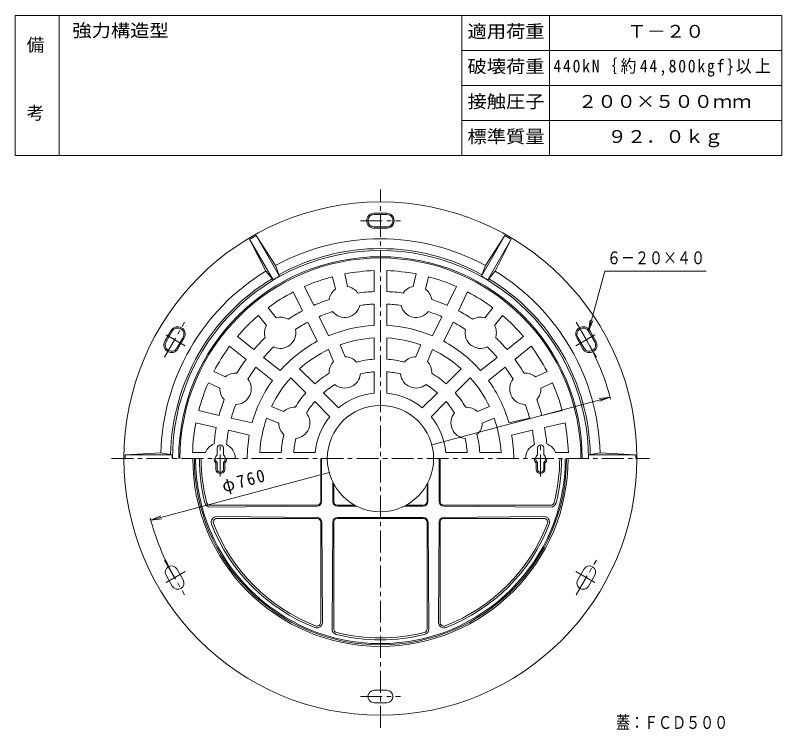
# Model space of a CAD drawing. Units: millimetres, scale not verified. Extents: x -687 to 538, y -936 to 985.
# Drawn here: x -687 to 538, y -156 to 985 of the extents above; entities that cross this region are included whole.
import ezdxf
from ezdxf.enums import TextEntityAlignment as Align

# ---------------------------------------------------------------- set-up
doc = ezdxf.new("R2010")
doc.units = ezdxf.units.MM
doc.header["$LTSCALE"] = 7
doc.linetypes.add('CHAIN1', pattern=[8, 5, -1, 1, -1])
for name, color, linetype, lineweight in [('0-1_躯体', 2, 'Continuous', 18), ('0-2_仕上', 3, 'Continuous', 18), ('0-4_その他', 7, 'Continuous', 18), ('0-5_寸法', 7, 'Continuous', 18), ('F-0_F-0ﾚｲﾔ', 7, 'Continuous', 18)]:
    doc.layers.add(name, color=color, linetype=linetype, lineweight=lineweight)
doc.layers.add('F-4_F-4ﾚｲﾔ', color=2, linetype='Continuous')
doc.styles.add('ＭＳ ゴシック', font='')
doc.styles.get('ＭＳ ゴシック').set_extended_font_data('MS Gothic')

msp = doc.modelspace()

# ---------------------------------------------------------------- linework, layer by layer
at = {"layer": '0-1_躯体'}
for p, q in [((-113.483, 669.299), (-93.482, 669.3)), ((-113.483, 667.3), (-93.482, 667.3)), ((-113.483, 645.3), (-93.482, 645.3)), ((-113.482, 647.299), (-93.482, 647.299)), ((-312.656, 627.6), (-286.816, 576.842)), ((-312.656, 627.6), (-275.219, 562.757)), ((-271.227, 585.842), (-302.264, 633.6)), ((-302.264, 633.6), (-264.827, 568.756)), ((95.299, 633.6), (57.862, 568.756)), ((95.299, 633.6), (64.262, 585.842)), ((105.692, 627.6), (68.255, 562.757)), ((79.851, 576.842), (105.692, 627.6)), ((-275.219, 562.757), (-286.816, 576.842)), ((-271.227, 585.842), (-264.827, 568.756)), ((57.862, 568.756), (64.262, 585.842)), ((79.851, 576.842), (68.255, 562.757)), ((-447.964, 464.639), (-437.964, 481.96)), ((-446.232, 463.639), (-436.232, 480.96)), ((229.268, 480.96), (239.268, 463.639)), ((231, 481.96), (241, 464.639)), ((-428.912, 453.639), (-418.912, 470.96)), ((-427.18, 452.639), (-417.18, 469.96)), ((210.215, 469.96), (220.215, 452.639)), ((211.947, 470.96), (221.947, 453.639)), ((-454.56, 286.3), (-436.564, 283.3)), ((229.599, 283.3), (247.596, 286.3)), ((304.473, 283.3), (229.599, 283.3)), ((304.473, 283.3), (247.596, 286.3)), ((-428.912, 100.96), (-418.912, 83.639)), ((211.947, 83.639), (221.947, 100.96)), ((-446.232, 90.96), (-436.232, 73.639)), ((229.268, 73.639), (239.268, 90.96)), ((-113.482, -92.7), (-93.482, -92.7)), ((-113.483, -112.7), (-93.482, -112.7))]:
    msp.add_line(p, q, dxfattribs=at)
at = {"layer": '0-1_躯体', "linetype": 'CHAIN1'}
for p, q in [((-135.482, 657.299), (-71.482, 657.3)), ((-448.572, 439.587), (-416.572, 495.012)), ((209.607, 495.012), (241.607, 439.587)), ((-415.601, 457.502), (-449.542, 477.098)), ((208.637, 457.502), (242.578, 477.098)), ((-448.572, 115.012), (-416.572, 59.587)), ((209.607, 59.587), (241.607, 115.012)), ((-415.601, 97.098), (-449.542, 77.502)), ((208.637, 97.098), (242.578, 77.502)), ((-135.482, -102.7), (-71.482, -102.7))]:
    msp.add_line(p, q, dxfattribs=at)
at = {"layer": '0-1_躯体'}
msp.add_lwpolyline([(-454.56, 286.3), (-511.438, 283.3), (-436.564, 283.3)], dxfattribs=at)
msp.add_circle((-103.482, 277.3), 410, dxfattribs=at)
for centre, radius, start, end in [((-113.483, 657.3), 12, 90.00021, 270.00021), ((-113.483, 657.3), 10, 90.00021, 270.00021), ((-93.482, 657.3), 12, 270.00021, 90.00021), ((-93.482, 657.3), 10, 270.00021, 90.00021), ((-103.482, 277.3), 408, 119.15738, 120.84262), ((-103.482, 277.3), 351.193, 61.46849, 118.53152), ((-103.482, 277.3), 408, 59.15738, 60.84262), ((-103.482, 277.3), 335.5, 61.09186, 118.90814), ((-103.482, 277.3), 332.5, 0, 180), ((-103.482, 277.3), 322.5, 0, 180), ((-103.482, 277.3), 351.193, 121.46849, 178.53152), ((-103.482, 277.3), 351.193, 1.46848, 58.53152), ((-103.482, 277.3), 335.5, 121.09186, 178.90814), ((-103.482, 277.3), 333.135, 118.968, 121.032), ((-103.482, 277.3), 333.135, 58.968, 61.032), ((-103.482, 277.3), 335.5, 1.09186, 58.90816), ((-180.585, 510.373), 1.5, 41.28191, 108.32831), ((-427.572, 475.96), 12, 330.00021, 150.00021), ((-427.572, 475.96), 10, 330.00021, 150.00021), ((220.607, 475.96), 12, 30.00021, 210.00021), ((220.607, 475.96), 10, 30.00021, 210.00021), ((-437.572, 458.639), 12, 150.00021, 330.00021), ((-437.572, 458.639), 10, 150.00021, 330.00021), ((230.607, 458.639), 12, 210.00021, 30.00021), ((230.607, 458.639), 10, 210.00021, 30.00021), ((-103.482, 277.3), 408, 179.15738, 180), ((-103.482, 277.3), 333.135, 178.968, 180), ((-103.482, 277.3), 408, 0, 0.84262), ((-103.482, 277.3), 300, 180, 0), ((-103.482, 277.3), 297.5, 180, 0), ((-437.572, 95.96), 10, 29.99979, 209.99979), ((230.607, 95.96), 10, 329.99979, 149.99979), ((-427.572, 78.639), 10, 209.99979, 29.99979), ((220.607, 78.639), 10, 149.99979, 329.99979), ((-113.483, -102.7), 10, 89.99979, 269.99979), ((-93.482, -102.7), 10, 269.99979, 89.99979)]:
    msp.add_arc(centre, radius, start, end, dxfattribs=at)
at = {"layer": '0-2_仕上', "linetype": 'CHAIN1'}
for p, q in [((-103.482, -152.701), (-103.482, 707.3)), ((-359.482, 248.858), (-359.482, 302.28)), ((152.518, 248.858), (152.518, 302.28)), ((-533.482, 277.3), (326.518, 277.3))]:
    msp.add_line(p, q, dxfattribs=at)
at = {"layer": '0-2_仕上'}
for p, q in [((-113.482, 544.112), (-113.482, 577.633)), ((-93.482, 544.112), (-93.482, 577.633)), ((-175.518, 547.969), (-180.062, 567.878)), ((-156.019, 552.42), (-160.563, 572.328)), ((-50.945, 552.42), (-46.401, 572.328)), ((-31.446, 547.969), (-26.902, 567.878)), ((-210.238, 522.028), (-224.782, 552.23)), ((3.274, 522.028), (17.818, 552.23)), ((-228.258, 513.351), (-242.802, 543.552)), ((21.293, 513.351), (35.837, 543.552)), ((-270.187, 502.379), (-282.919, 518.345)), ((-113.482, 490.065), (-113.482, 524.097)), ((-93.482, 490.065), (-93.482, 524.097)), ((63.222, 502.379), (75.954, 518.345)), ((-285.823, 489.909), (-298.555, 505.875)), ((-186.788, 473.333), (-201.554, 503.995)), ((-20.177, 473.333), (-5.41, 503.995)), ((78.859, 489.909), (91.591, 505.875)), ((-204.807, 464.655), (-219.573, 495.318)), ((-2.157, 464.655), (12.609, 495.318)), ((-305.85, 451.473), (-332.058, 472.373)), ((-113.482, 435.985), (-113.482, 470.04)), ((-93.482, 435.985), (-93.482, 470.04)), ((98.885, 451.473), (125.093, 472.373)), ((-318.32, 435.836), (-344.527, 456.736)), ((-160.032, 439.953), (-168.002, 459.196)), ((-46.933, 439.953), (-38.962, 459.196)), ((111.355, 435.836), (137.563, 456.736)), ((-178.509, 432.299), (-186.48, 451.542)), ((-28.455, 432.299), (-20.485, 451.542)), ((-263.594, 417.775), (-290.201, 438.994)), ((56.629, 417.775), (83.237, 438.994)), ((-351.336, 407.759), (-369.735, 416.619)), ((-276.064, 402.138), (-302.671, 423.357)), ((-232.7, 420.659), (-208.619, 396.578)), ((1.654, 396.578), (25.735, 420.659)), ((69.099, 402.138), (95.707, 423.357)), ((144.372, 407.759), (162.77, 416.619)), ((-222.761, 382.436), (-246.842, 406.517)), ((-113.482, 381.822), (-113.482, 415.939)), ((-93.482, 415.939), (-93.482, 381.822)), ((39.877, 406.517), (15.796, 382.436)), ((-360.014, 389.74), (-378.412, 398.6)), ((153.049, 389.739), (171.448, 398.6)), ((-194.444, 382.404), (-170.32, 358.279)), ((-36.645, 358.279), (-12.52, 382.404)), ((-184.462, 344.137), (-208.586, 368.262)), ((1.622, 368.262), (-22.502, 344.137)), ((-258.482, 352.327), (-277.725, 360.297)), ((51.518, 352.327), (70.76, 360.297)), ((-361.38, 346.42), (-394.061, 353.879)), ((154.416, 346.42), (187.096, 353.879)), ((-365.831, 326.922), (-398.511, 334.381)), ((-308.688, 334.394), (-341.867, 341.966)), ((-266.136, 333.849), (-285.378, 341.82)), ((59.171, 333.849), (78.414, 341.82)), ((101.723, 334.393), (134.902, 341.966)), ((158.866, 326.922), (191.547, 334.381)), ((-313.138, 314.895), (-346.317, 322.468)), ((106.174, 314.895), (139.353, 322.468)), ((-364.482, 283.545), (-364.482, 294.3)), ((-354.482, 283.545), (-354.482, 294.3)), ((147.518, 283.545), (147.518, 294.3)), ((157.518, 283.545), (157.518, 294.3)), ((-383.395, 287.3), (-403.816, 287.3)), ((-296.223, 287.3), (-262.168, 287.3)), ((-242.122, 287.3), (-208.005, 287.3)), ((1.04, 287.3), (35.157, 287.3)), ((55.203, 287.3), (89.258, 287.3)), ((176.43, 287.299), (196.851, 287.3)), ((-366.482, 270.158), (-366.482, 260.3)), ((-364.482, 271.055), (-364.482, 260.3)), ((-354.482, 271.055), (-354.482, 260.3)), ((-352.482, 270.158), (-352.482, 260.3)), ((-198.982, 208.8), (-198.982, 277.3)), ((-197.482, 208.739), (-197.482, 277.3)), ((-9.482, 208.739), (-9.482, 277.3)), ((-7.982, 208.8), (-7.982, 277.3)), ((145.518, 270.158), (145.518, 260.3)), ((147.518, 271.055), (147.518, 260.3)), ((157.518, 271.055), (157.518, 260.3)), ((159.518, 270.158), (159.518, 260.3)), ((-179.482, 208.8), (-179.482, 239.234)), ((-177.982, 208.8), (-177.982, 236.376)), ((-28.982, 208.8), (-28.982, 236.376)), ((-27.482, 208.8), (-27.482, 239.234)), ((-204.982, 202.8), (-375.49, 202.8)), ((-204.921, 201.239), (-375.431, 199.856)), ((-171.982, 202.8), (-144.406, 202.8)), ((-171.982, 201.3), (-141.548, 201.3)), ((-65.416, 201.3), (-34.982, 201.3)), ((-62.559, 202.8), (-34.982, 202.8)), ((-2.043, 201.239), (168.466, 199.856)), ((-1.982, 202.8), (168.525, 202.8)), ((-204.858, 183.361), (-364.857, 184.692)), ((-2.106, 183.361), (157.893, 184.692)), ((-204.982, 181.8), (-364.974, 181.8)), ((-198.982, 175.799), (-198.982, 15.808)), ((-197.421, 175.924), (-196.09, 15.924)), ((-179.543, 175.86), (-180.926, 5.351)), ((-177.982, 175.799), (-177.982, 5.292)), ((-172.043, 183.299), (-34.922, 183.299)), ((-171.982, 181.8), (-34.982, 181.8)), ((-28.982, 175.799), (-28.982, 5.292)), ((-27.422, 175.86), (-26.039, 5.351)), ((-9.544, 175.924), (-10.875, 15.924)), ((-7.982, 175.799), (-7.982, 15.808)), ((-1.982, 181.8), (158.01, 181.8))]:
    msp.add_line(p, q, dxfattribs=at)
for centre, radius, start, end in [((-103.482, 277.3), 320.5, 0, 180), ((-103.482, 277.3), 300.5, 91.90703, 100.95009), ((-103.482, 277.3), 300.5, 79.04987, 88.09294), ((-103.482, 277.3), 300.5, 104.76416, 113.80724), ((-103.482, 277.3), 300.5, 66.19273, 75.23579), ((-160.67, 527.856), 25, 33.90494, 79.2789), ((-46.294, 527.856), 25, 100.72084, 146.09508), ((-103.482, 277.3), 300.5, 117.62132, 126.66438), ((-160.67, 527.856), 25, 126.43513, 171.80937), ((-103.482, 277.3), 267, 92.14642, 97.84389), ((-103.482, 277.3), 267, 82.15607, 87.85358), ((-46.294, 527.856), 25, 8.19064, 53.56461), ((-103.482, 277.3), 300.5, 53.33557, 62.37865), ((-103.482, 277.3), 267, 107.87036, 113.56787), ((-103.482, 277.3), 267, 66.43213, 72.12959), ((-160.67, 527.856), 25, 219.01547, 346.69885), ((-103.482, 277.3), 247, 92.32025, 97.64478), ((-103.482, 277.3), 247, 82.35522, 87.67975), ((-46.294, 527.856), 25, 193.30115, 320.98453), ((-103.482, 277.3), 300.5, 130.47845, 139.52153), ((-263.719, 478.23), 25, 59.61923, 104.99319), ((-103.482, 277.3), 267, 117.86072, 123.55818), ((-103.482, 277.3), 247, 108.06952, 113.39397), ((-103.482, 277.3), 247, 66.60599, 71.93042), ((-103.482, 277.3), 267, 56.44177, 62.13928), ((56.755, 478.23), 25, 75.00655, 120.38078), ((-103.482, 277.3), 300.5, 40.47844, 49.5215), ((-103.482, 277.3), 247, 118.03458, 123.35901), ((-103.482, 277.3), 213, 92.69098, 113.02339), ((-103.482, 277.3), 213, 66.97662, 87.30904), ((-103.482, 277.3), 247, 56.64093, 61.96538), ((-263.719, 478.23), 25, 152.14943, 197.52367), ((-263.719, 478.23), 25, 244.72974, 12.41312), ((56.755, 478.23), 25, 167.58685, 295.27023), ((56.755, 478.23), 25, 342.47635, 27.85031), ((-103.482, 277.3), 267, 133.58466, 139.28217), ((-103.482, 277.3), 193, 92.97005, 109.52998), ((-103.482, 277.3), 193, 70.47002, 87.02995), ((-103.482, 277.3), 267, 40.71783, 46.4153), ((-103.482, 277.3), 300.5, 143.33562, 152.37868), ((-103.482, 277.3), 247, 133.78381, 139.10826), ((-103.482, 277.3), 213, 118.40521, 138.73763), ((-103.482, 277.3), 213, 41.26233, 61.59474), ((-103.482, 277.3), 247, 40.89169, 46.21613), ((-103.482, 277.3), 300.5, 27.62129, 36.66437), ((-103.482, 277.3), 193, 115.47003, 132.02997), ((-103.482, 277.3), 193, 47.97003, 64.53), ((-103.482, 277.3), 267, 143.57501, 149.27248), ((-160.502, 414.958), 25, 136.07799, 183.25966), ((-160.502, 414.958), 25, 41.74034, 88.92201), ((-103.482, 277.3), 159, 93.60591, 103.96284), ((-103.482, 277.3), 159, 76.03716, 86.39409), ((-46.463, 414.958), 25, 91.07799, 138.25966), ((-46.463, 414.958), 25, 356.74031, 43.92183), ((-103.482, 277.3), 267, 30.72749, 36.425), ((-103.482, 277.3), 247, 143.74887, 149.0733), ((-103.482, 277.3), 247, 30.92665, 36.2511), ((-335.031, 388.808), 25, 85.33353, 130.70749), ((-103.482, 277.3), 193, 137.97003, 154.53), ((-103.482, 277.3), 159, 121.03716, 131.3941), ((-160.502, 414.958), 25, 230.56476, 354.43529), ((-103.482, 277.3), 139, 94.12556, 103.3681), ((-103.482, 277.3), 139, 76.63193, 85.87444), ((-46.463, 414.958), 25, 185.56476, 309.43529), ((-103.482, 277.3), 159, 48.60588, 58.96286), ((-103.482, 277.3), 193, 25.47003, 42.02997), ((128.067, 388.808), 25, 49.29227, 94.6665), ((-103.482, 277.3), 300.5, 156.19275, 165.23582), ((-335.031, 388.808), 25, 270.44403, 38.12741), ((-103.482, 277.3), 213, 144.11951, 164.45192), ((-103.482, 277.3), 139, 121.63193, 130.87444), ((-103.482, 277.3), 139, 49.12556, 58.3681), ((-103.482, 277.3), 213, 15.54805, 35.88046), ((128.067, 388.808), 25, 141.87257, 269.55595), ((-103.482, 277.3), 300.5, 14.76416, 23.80722), ((-335.031, 388.808), 25, 177.86372, 223.23796), ((-103.482, 277.3), 159, 138.60588, 148.96286), ((-103.482, 277.3), 105, 95.465, 129.53497), ((-103.482, 277.3), 105, 50.465, 84.53497), ((-103.482, 277.3), 159, 31.03716, 41.3941), ((128.067, 388.808), 25, 316.76207, 2.13603), ((-103.482, 277.3), 267, 159.29895, 164.99646), ((-103.482, 277.3), 139, 139.12556, 148.3681), ((-103.482, 277.3), 139, 31.63193, 40.87444), ((-103.482, 277.3), 267, 15.00356, 20.70102), ((-103.482, 277.3), 247, 159.49811, 164.82256), ((-241.14, 334.319), 25, 86.74031, 133.92183), ((-103.482, 277.3), 85, 0, 180), ((34.176, 334.319), 25, 46.07799, 93.25966), ((-103.482, 277.3), 247, 15.17741, 20.50185), ((-241.14, 334.319), 25, 275.56476, 39.43529), ((-103.482, 277.3), 105, 140.465, 174.53497), ((-103.482, 277.3), 105, 5.465, 39.53497), ((34.176, 334.319), 25, 140.56476, 264.43529), ((-103.482, 277.3), 300.5, 169.0499, 178.09296), ((-103.482, 277.3), 193, 160.47003, 177.02997), ((-241.14, 334.319), 25, 181.07799, 228.25966), ((34.176, 334.319), 25, 311.74031, 358.92183), ((-103.482, 277.3), 193, 2.97003, 19.53), ((-103.482, 277.3), 300.5, 1.90701, 10.95009), ((-103.482, 277.3), 267, 169.28929, 174.98676), ((-103.482, 277.3), 247, 169.46315, 174.78758), ((-103.482, 277.3), 247, 5.21237, 10.53682), ((-103.482, 277.3), 267, 5.01321, 10.71072), ((-103.482, 277.3), 213, 169.83379, 180), ((-103.482, 277.3), 159, 166.03716, 176.3941), ((-103.482, 277.3), 139, 166.63193, 175.87444), ((-103.482, 277.3), 139, 4.12556, 13.3681), ((-103.482, 277.3), 159, 3.60588, 13.96286), ((-103.482, 277.3), 213, 0, 10.16618), ((-360.482, 277.3), 25, 111.04781, 156.42177), ((-359.482, 294.3), 5, 0, 180), ((-360.482, 277.3), 25, 0, 63.84169), ((153.518, 277.3), 25, 116.15829, 180), ((152.518, 294.3), 5, 0, 180), ((153.518, 277.3), 25, 23.57799, 68.95222), ((-359.482, 277.3), 8, 128.68173, 231.31827), ((-359.482, 277.3), 8, 308.68173, 51.31827), ((152.518, 277.3), 8, 128.68173, 231.31827), ((152.518, 277.3), 8, 308.68173, 51.31827), ((-103.482, 277.3), 295.5, 180, 0), ((-103.482, 277.3), 289.5, 180, 194.12309), ((-103.482, 277.3), 286.5, 180, 194.13496), ((-359.482, 277.3), 10, 180, 225.57294), ((-359.482, 277.3), 10, 314.42706, 0), ((-103.482, 277.3), 85, 180, 0), ((152.518, 277.3), 10, 180, 225.57294), ((152.518, 277.3), 10, 314.42706, 0), ((-103.482, 277.3), 286.5, 345.86504, 0), ((-103.482, 277.3), 289.5, 345.87691, 0), ((-359.482, 260.3), 7, 180, 0), ((-359.482, 260.3), 5, 180, 0), ((152.518, 260.3), 7, 180, 0), ((152.518, 260.3), 5, 180, 0), ((-204.982, 208.8), 6, 270, 0), ((-204.982, 208.739), 7.5, 270.46503, 0), ((-171.982, 208.8), 7.5, 180, 270), ((-171.982, 208.8), 6, 180, 270), ((-34.982, 208.8), 6, 270, 0), ((-34.982, 208.8), 7.5, 270, 0), ((-1.982, 208.739), 7.5, 180, 269.53497), ((-1.982, 208.8), 6, 180, 270), ((-375.504, 208.856), 9, 194.12323, 270.46454), ((-375.49, 208.8), 6, 194.1351, 270), ((168.539, 208.856), 9, 269.53546, 345.87677), ((168.525, 208.8), 6, 270, 345.8649), ((-364.932, 175.692), 9, 89.52316, 201.23766), ((157.968, 175.692), 9, 338.76234, 90.47684), ((-103.482, 277.3), 289.5, 201.23764, 248.76236), ((-364.974, 175.799), 6, 90, 201.21431), ((-103.482, 277.3), 286.5, 201.21411, 248.78589), ((-204.982, 175.799), 6, 0, 90), ((-204.921, 175.861), 7.5, 0.47693, 89.52307), ((-172.043, 175.799), 7.5, 90, 179.53497), ((-171.982, 175.799), 6, 90, 180), ((-34.982, 175.799), 6, 0, 90), ((-34.922, 175.799), 7.5, 0.46503, 90), ((-2.044, 175.861), 7.5, 90.47693, 179.52307), ((-1.982, 175.799), 6, 90, 180), ((-103.482, 277.3), 286.5, 291.21413, 338.78589), ((-103.482, 277.3), 289.5, 291.23764, 338.76236), ((158.01, 175.799), 6, 338.78569, 90), ((-205.09, 15.849), 9, 248.76234, 0.47684), ((-204.982, 15.808), 6, 248.78569, 0), ((-1.875, 15.849), 9, 179.52316, 291.23766), ((-1.982, 15.808), 6, 180, 291.21431), ((-171.926, 5.278), 9, 179.53546, 255.87677), ((-171.982, 5.292), 6, 180, 255.8649), ((-34.982, 5.292), 6, 284.1351, 0), ((-35.039, 5.278), 9, 284.12323, 0.46454), ((-103.482, 277.3), 289.5, 255.87691, 284.12309), ((-103.482, 277.3), 286.5, 255.86504, 284.13493)]:
    msp.add_arc(centre, radius, start, end, dxfattribs=at)
at = {"layer": '0-4_その他'}
for p, q in [((-21.379, 299.299), (263.57, 375.651)), ((263.57, 375.651), (246.219, 373.367)), ((263.57, 375.651), (247.402, 368.954)), ((-470.534, 178.948), (-185.586, 255.3)), ((-470.534, 178.948), (-454.366, 185.645)), ((-470.534, 178.948), (-453.184, 181.233))]:
    msp.add_line(p, q, dxfattribs=at)
for start, end in [(14.47227, 30.00002), (194.47227, 209.99998)]:
    msp.add_arc((-103.482, 277.3), 380, start, end, dxfattribs=at)
at = {"layer": '0-5_寸法'}
for p, q in [((229.268, 480.96), (254.969, 576.88)), ((254.969, 576.88), (417.014, 576.88)), ((229.268, 480.96), (231.552, 498.31)), ((229.268, 480.96), (235.965, 497.128))]:
    msp.add_line(p, q, dxfattribs=at)
at = {"layer": 'F-0_F-0ﾚｲﾔ'}
for p, q in [((537.865, 985.392), (-687.135, 985.392)), ((-687.135, 761.392), (-687.135, 985.392)), ((-617.135, 761.392), (-617.135, 985.392)), ((26.865, 761.392), (26.865, 985.392)), ((166.865, 761.392), (166.865, 985.392)), ((537.865, 761.392), (537.865, 985.392)), ((537.865, 929.392), (26.865, 929.392)), ((537.865, 873.392), (26.865, 873.392)), ((537.865, 817.392), (26.865, 817.392)), ((537.865, 761.392), (-687.135, 761.392))]:
    msp.add_line(p, q, dxfattribs=at)

# ---------------------------------------------------------------- texts
at = {"layer": '0-4_その他', "color": 2, "insert": (-352.248, 217.89), "char_height": 20.53, "attachment_point": 7, "rotation": 15, "style": 'ＭＳ ゴシック'}
msp.add_mtext('\\T1.21;\\W0.95;φ760', dxfattribs=at)
at = {"layer": '0-5_寸法', "color": 6, "style": 'ＭＳ ゴシック', "width": 0.8}
for s, p in [('６－２０×４０', (258.564, 581.607)), ('蓋：ＦＣＤ５００', (273.093, -160.628))]:
    msp.add_text(s, height=20.53, dxfattribs=at).set_placement(p, align=Align.BOTTOM_LEFT)
at = {"layer": 'F-4_F-4ﾚｲﾔ', "style": 'ＭＳ ゴシック', "width": 1.1}
for s, p in [('強力構造型', (-595.998, 944.798)), ('適用荷重', (35.615, 943.392)), ('Ｔ－２０', (291.115, 943.392)), ('破壊荷重', (35.615, 887.392)), ('接触圧子', (35.615, 831.392)), ('２００×５００ｍｍ', (212.365, 831.392)), ('標準質量', (35.615, 775.392)), ('９２．０ｋｇ', (259.615, 775.392))]:
    msp.add_text(s, height=20.53, dxfattribs=at).set_placement(p, align=Align.BOTTOM_LEFT)
at = {"layer": 'F-4_F-4ﾚｲﾔ', "style": 'ＭＳ ゴシック'}
for s, p in [('備', (-668.989, 921.664)), ('考', (-668.989, 812.993))]:
    msp.add_text(s, height=20.53, dxfattribs=at).set_placement(p, align=Align.BOTTOM_LEFT)
at = {"layer": 'F-4_F-4ﾚｲﾔ', "insert": (172.99, 887.392), "char_height": 20.53, "attachment_point": 7, "style": 'ＭＳ ゴシック'}
msp.add_mtext('\\T1.22;\\W0.9;440kN｛約44,800kgf\\}以上', dxfattribs=at)

doc.saveas('drawing.dxf')
